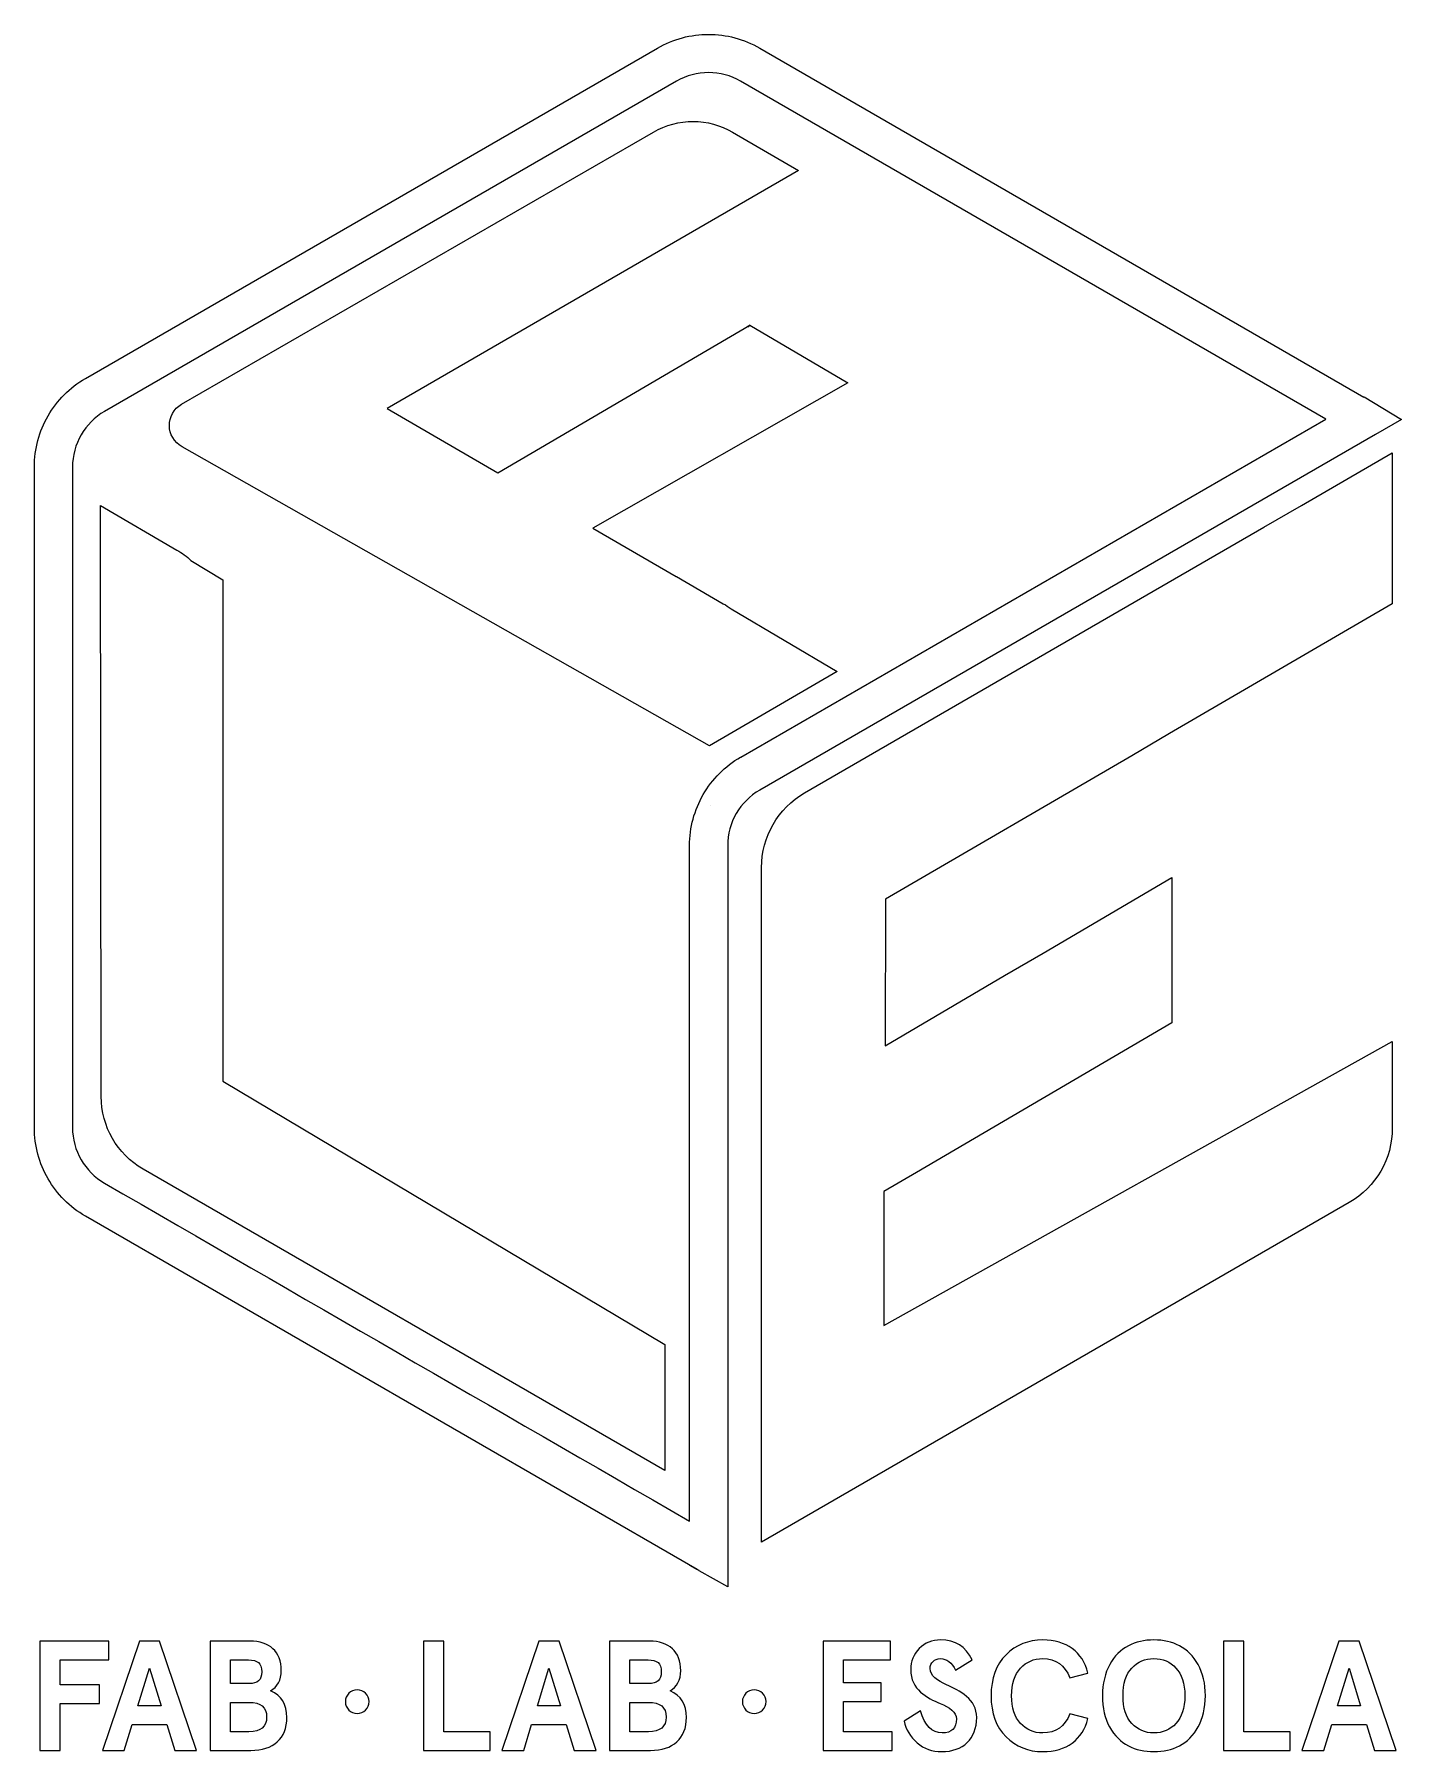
# Model space of a CAD drawing. Header units: millimetres. Extents: x -142 to 129, y -111 to 105.
# Drawn here: x 103.26 to 128.87, y 1.84 to 34 of the extents above; entities that cross this region are included whole.
import ezdxf

# ---------------------------------------------------------------- set-up
doc = ezdxf.new("R2010")
doc.units = ezdxf.units.MM
doc.header["$MEASUREMENT"] = 0
doc.layers.add('Layer 1', color=7, linetype='Continuous')

msp = doc.modelspace()

# ---------------------------------------------------------------- linework, layer by layer
at = {"layer": 'Layer 1', "lineweight": 9}
for points, knots in [([(115.5323, 5.3319), (115.5323, 5.3319), (115.6754, 5.2492), (115.6754, 5.2492), (115.6754, 5.2492), (104.2186, 11.8641), (104.2186, 11.8641), (103.9224, 12.0356), (103.6829, 12.2795), (103.518, 12.5651), (103.3517, 12.8531), (103.2597, 13.1829), (103.2597, 13.5234), (103.2597, 13.5234), (103.2597, 25.8943), (103.2597, 25.8943), (103.2597, 26.2347), (103.3517, 26.5644), (103.5179, 26.8523), (103.6834, 27.1388), (103.9228, 27.3829), (104.2184, 27.5537), (104.2184, 27.5537), (114.9308, 33.7393), (114.9308, 33.7393), (114.9308, 33.7393), (114.932, 33.7393), (114.932, 33.7393), (115.229, 33.9102), (115.5603, 33.9959), (115.8902, 33.9959), (116.2204, 33.9959), (116.5516, 33.9105), (116.848, 33.739), (116.848, 33.739), (128.1656, 27.2049), (128.1656, 27.2049)], [0, 0, 0, 0, 0.0833333, 0.0833333, 0.0833333, 0.1666667, 0.1666667, 0.1666667, 0.25, 0.25, 0.25, 0.3333333, 0.3333333, 0.3333333, 0.4166667, 0.4166667, 0.4166667, 0.5, 0.5, 0.5, 0.5833333, 0.5833333, 0.5833333, 0.6666667, 0.6666667, 0.6666667, 0.75, 0.75, 0.75, 0.8333333, 0.8333333, 0.8333333, 0.9166667, 0.9166667, 0.9166667, 1, 1, 1, 1]), ([(127.454, 26.7915), (127.454, 26.7915), (116.4908, 33.1207), (116.4908, 33.1207), (116.4908, 33.1207), (116.4897, 33.1207), (116.4897, 33.1207), (116.3057, 33.2269), (116.0983, 33.2799), (115.8899, 33.2799), (115.6808, 33.2799), (115.473, 33.2269), (115.2892, 33.1209), (115.2892, 33.1209), (104.5762, 26.9352), (104.5762, 26.9352), (104.5762, 26.9352), (104.575, 26.9352), (104.575, 26.9352), (104.3906, 26.8288), (104.2402, 26.6753), (104.1356, 26.4943), (104.032, 26.3151), (103.9745, 26.1086), (103.9745, 25.8943), (103.9745, 25.8943), (103.9745, 13.5234), (103.9745, 13.5234), (103.9745, 13.3092), (104.032, 13.1027), (104.1356, 12.9236), (104.2402, 12.7427), (104.3906, 12.5891), (104.575, 12.4827), (104.575, 12.4827), (104.5762, 12.4827), (104.5762, 12.4827), (108.2282, 10.3742), (111.8802, 8.2656), (115.5323, 6.1571)], [0, 0, 0, 0, 0.0769231, 0.0769231, 0.0769231, 0.1538462, 0.1538462, 0.1538462, 0.2307692, 0.2307692, 0.2307692, 0.3076923, 0.3076923, 0.3076923, 0.3846154, 0.3846154, 0.3846154, 0.4615385, 0.4615385, 0.4615385, 0.5384615, 0.5384615, 0.5384615, 0.6153846, 0.6153846, 0.6153846, 0.6923077, 0.6923077, 0.6923077, 0.7692308, 0.7692308, 0.7692308, 0.8461538, 0.8461538, 0.8461538, 0.9230769, 0.9230769, 0.9230769, 1, 1, 1, 1]), ([(116.1658, 23.3347), (116.1658, 23.3347), (115.2875, 23.8423), (115.2875, 23.8423), (115.2875, 23.8423), (115.2855, 23.8431), (115.2855, 23.8431), (115.2855, 23.8431), (113.7216, 24.746), (113.7216, 24.746), (113.7216, 24.746), (118.4975, 27.4729), (118.4975, 27.4729), (118.4975, 27.4729), (116.6598, 28.5525), (116.6598, 28.5525), (116.6598, 28.5525), (116.627, 28.5216), (116.627, 28.5216), (116.6236, 28.5238), (116.6208, 28.526), (116.6179, 28.5279), (116.6179, 28.5279), (116.6598, 28.5525), (116.6598, 28.5525), (116.6598, 28.5525), (111.9446, 25.7836), (111.9446, 25.7836), (111.9446, 25.7836), (109.8678, 26.9869), (109.8678, 26.9869), (109.8678, 26.9869), (117.576, 31.4478), (117.576, 31.4478), (117.576, 31.4478), (116.341, 32.1641), (116.341, 32.1641), (115.8834, 32.4303), (115.3179, 32.4311), (114.8588, 32.1667), (114.8588, 32.1667), (106.0183, 27.0715), (106.0183, 27.0715), (105.7086, 26.8928), (105.716, 26.4433), (106.0299, 26.2735), (106.0299, 26.2735), (115.9048, 20.6739), (115.9048, 20.6739), (115.9048, 20.6739), (118.2972, 22.0643), (118.2972, 22.0643), (118.2972, 22.0643), (116.3118, 23.2368), (116.3118, 23.2368), (116.2657, 23.2712), (116.2183, 23.3047), (116.1658, 23.3347)], [0, 0, 0, 0, 0.0526316, 0.0526316, 0.0526316, 0.1052632, 0.1052632, 0.1052632, 0.1578947, 0.1578947, 0.1578947, 0.2105263, 0.2105263, 0.2105263, 0.2631579, 0.2631579, 0.2631579, 0.3157895, 0.3157895, 0.3157895, 0.3684211, 0.3684211, 0.3684211, 0.4210526, 0.4210526, 0.4210526, 0.4736842, 0.4736842, 0.4736842, 0.5263158, 0.5263158, 0.5263158, 0.5789474, 0.5789474, 0.5789474, 0.6315789, 0.6315789, 0.6315789, 0.6842105, 0.6842105, 0.6842105, 0.7368421, 0.7368421, 0.7368421, 0.7894737, 0.7894737, 0.7894737, 0.8421053, 0.8421053, 0.8421053, 0.8947368, 0.8947368, 0.8947368, 0.9473684, 0.9473684, 0.9473684, 1, 1, 1, 1]), ([(128.1656, 27.2049), (128.1656, 27.2049), (128.1689, 27.2068), (128.1689, 27.2068), (128.1689, 27.2068), (128.8731, 26.7835), (128.8731, 26.7835), (128.8731, 26.7835), (128.3817, 26.5034), (128.3817, 26.5034), (128.3817, 26.5034), (116.8475, 19.8446), (116.8475, 19.8446), (116.6624, 19.7379), (116.5126, 19.585), (116.4089, 19.4055), (116.3055, 19.2264), (116.2484, 19.0194), (116.2484, 18.8039), (116.2484, 18.8039), (116.2484, 4.9264), (116.2484, 4.9264), (116.2484, 4.9264), (115.7145, 5.2264), (115.7145, 5.2264), (115.7145, 5.2264), (115.7112, 5.2286), (115.7112, 5.2286), (115.7112, 5.2286), (115.5323, 5.3319), (115.5323, 5.3319)], [0, 0, 0, 0, 0.1, 0.1, 0.1, 0.2, 0.2, 0.2, 0.3, 0.3, 0.3, 0.4, 0.4, 0.4, 0.5, 0.5, 0.5, 0.6, 0.6, 0.6, 0.7, 0.7, 0.7, 0.8, 0.8, 0.8, 0.9, 0.9, 0.9, 1, 1, 1, 1]), ([(115.5323, 6.1571), (115.5323, 6.1571), (115.5323, 18.8039), (115.5323, 18.8039), (115.5323, 19.1435), (115.6244, 19.4729), (115.7904, 19.7606), (115.9564, 20.0482), (116.1957, 20.2927), (116.4902, 20.4629), (116.4902, 20.4629), (116.4913, 20.4629), (116.4913, 20.4629), (116.4913, 20.4629), (127.454, 26.7915), (127.454, 26.7915)], [0, 0, 0, 0, 0.2, 0.2, 0.2, 0.4, 0.4, 0.4, 0.6, 0.6, 0.6, 0.8, 0.8, 0.8, 1, 1, 1, 1]), ([(116.8811, 5.764), (116.8811, 5.764), (127.8898, 12.1198), (127.8898, 12.1198), (128.3902, 12.4086), (128.698, 12.9419), (128.698, 13.5191), (128.698, 13.5191), (128.698, 15.135), (128.698, 15.135), (128.698, 15.135), (119.174, 9.8168), (119.174, 9.8168), (119.174, 9.8168), (119.174, 11.6281), (119.174, 11.6281), (119.174, 11.6281), (119.174, 12.327), (119.174, 12.327), (119.174, 12.327), (119.7839, 12.6847), (119.7839, 12.6847), (119.7839, 12.6847), (124.5653, 15.4888), (124.5653, 15.4888), (124.5653, 15.4888), (124.5653, 18.2087), (124.5653, 18.2087), (124.5653, 18.2087), (122.1547, 16.7918), (122.1547, 16.7918), (122.1547, 16.7918), (121.4361, 16.3694), (121.4361, 16.3694), (121.4361, 16.3694), (119.1989, 15.0544), (119.1989, 15.0544), (119.1989, 15.0544), (119.2047, 17.8014), (119.2047, 17.8014), (119.2047, 17.8014), (123.8171, 20.4879), (123.8171, 20.4879), (123.8171, 20.4879), (124.5269, 20.9014), (124.5269, 20.9014), (124.5269, 20.9014), (128.698, 23.3309), (128.698, 23.3309), (128.698, 23.3309), (128.698, 26.1613), (128.698, 26.1613), (128.698, 26.1613), (126.9941, 25.1755), (126.9941, 25.1755), (126.9941, 25.1755), (126.2922, 24.7695), (126.2922, 24.7695), (126.2922, 24.7695), (117.6878, 19.7915), (117.6878, 19.7915), (117.1883, 19.5037), (116.8811, 18.9699), (116.8811, 18.3931), (116.8811, 18.3931), (116.8811, 8.4901), (116.8811, 8.4901), (116.8811, 8.4901), (116.8811, 7.6559), (116.8811, 7.6559), (116.8811, 7.6559), (116.8811, 5.764), (116.8811, 5.764)], [0, 0, 0, 0, 0.0416667, 0.0416667, 0.0416667, 0.0833333, 0.0833333, 0.0833333, 0.125, 0.125, 0.125, 0.1666667, 0.1666667, 0.1666667, 0.2083333, 0.2083333, 0.2083333, 0.25, 0.25, 0.25, 0.2916667, 0.2916667, 0.2916667, 0.3333333, 0.3333333, 0.3333333, 0.375, 0.375, 0.375, 0.4166667, 0.4166667, 0.4166667, 0.4583333, 0.4583333, 0.4583333, 0.5, 0.5, 0.5, 0.5416667, 0.5416667, 0.5416667, 0.5833333, 0.5833333, 0.5833333, 0.625, 0.625, 0.625, 0.6666667, 0.6666667, 0.6666667, 0.7083333, 0.7083333, 0.7083333, 0.75, 0.75, 0.75, 0.7916667, 0.7916667, 0.7916667, 0.8333333, 0.8333333, 0.8333333, 0.875, 0.875, 0.875, 0.9166667, 0.9166667, 0.9166667, 0.9583333, 0.9583333, 0.9583333, 1, 1, 1, 1]), ([(106.7887, 14.393), (106.7887, 14.393), (106.7887, 23.7835), (106.7887, 23.7835), (106.7887, 23.7835), (106.1938, 24.1434), (106.1938, 24.1434), (106.1141, 24.2168), (106.0268, 24.2836), (105.9309, 24.3395), (105.9309, 24.3395), (104.498, 25.1703), (104.498, 25.1703), (104.498, 25.1703), (104.512, 14.106), (104.512, 14.106), (104.512, 13.5452), (104.8119, 13.0279), (105.2965, 12.7473), (105.2965, 12.7473), (115.0697, 7.1049), (115.0697, 7.1049), (115.0697, 7.1049), (115.0697, 9.4611), (115.0697, 9.4611), (115.0697, 9.4611), (106.7887, 14.393), (106.7887, 14.393)], [0, 0, 0, 0, 0.1111111, 0.1111111, 0.1111111, 0.2222222, 0.2222222, 0.2222222, 0.3333333, 0.3333333, 0.3333333, 0.4444444, 0.4444444, 0.4444444, 0.5555556, 0.5555556, 0.5555556, 0.6666667, 0.6666667, 0.6666667, 0.7777778, 0.7777778, 0.7777778, 0.8888889, 0.8888889, 0.8888889, 1, 1, 1, 1]), ([(103.3624, 3.9071), (103.3624, 3.9071), (104.6567, 3.9071), (104.6567, 3.9071), (104.6567, 3.9071), (104.6567, 3.5565), (104.6567, 3.5565), (104.6567, 3.5565), (103.7421, 3.5565), (103.7421, 3.5565), (103.7421, 3.5565), (103.7421, 3.0889), (103.7421, 3.0889), (103.7421, 3.0889), (104.4784, 3.0889), (104.4784, 3.0889), (104.4784, 3.0889), (104.4784, 2.7383), (104.4784, 2.7383), (104.4784, 2.7383), (103.7421, 2.7383), (103.7421, 2.7383), (103.7421, 2.7383), (103.7421, 1.8618), (103.7421, 1.8618), (103.7421, 1.8618), (103.3624, 1.8618), (103.3624, 1.8618), (103.3624, 1.8618), (103.3624, 3.9071), (103.3624, 3.9071)], [0, 0, 0, 0, 0.1, 0.1, 0.1, 0.2, 0.2, 0.2, 0.3, 0.3, 0.3, 0.4, 0.4, 0.4, 0.5, 0.5, 0.5, 0.6, 0.6, 0.6, 0.7, 0.7, 0.7, 0.8, 0.8, 0.8, 0.9, 0.9, 0.9, 1, 1, 1, 1]), ([(105.8899, 1.8618), (105.8899, 1.8618), (105.7409, 2.3439), (105.7409, 2.3439), (105.7409, 2.3439), (105.0923, 2.3439), (105.0923, 2.3439), (105.0923, 2.3439), (104.9432, 1.8618), (104.9432, 1.8618), (104.9432, 1.8618), (104.5342, 1.8618), (104.5342, 1.8618), (104.5342, 1.8618), (105.2267, 3.9071), (105.2267, 3.9071), (105.2267, 3.9071), (105.6065, 3.9071), (105.6065, 3.9071), (105.6065, 3.9071), (106.299, 1.8618), (106.299, 1.8618), (106.299, 1.8618), (105.8899, 1.8618), (105.8899, 1.8618)], [0, 0, 0, 0, 0.125, 0.125, 0.125, 0.25, 0.25, 0.25, 0.375, 0.375, 0.375, 0.5, 0.5, 0.5, 0.625, 0.625, 0.625, 0.75, 0.75, 0.75, 0.875, 0.875, 0.875, 1, 1, 1, 1]), ([(106.5534, 3.9071), (106.5534, 3.9071), (107.3014, 3.9071), (107.3014, 3.9071), (107.6608, 3.9071), (107.8857, 3.7172), (107.8857, 3.3549), (107.8857, 3.1883), (107.8127, 3.0451), (107.6842, 2.9779), (107.8887, 2.8932), (107.991, 2.7266), (107.991, 2.4783), (107.991, 2.0839), (107.7368, 1.8618), (107.316, 1.8618), (107.316, 1.8618), (106.5534, 1.8618), (106.5534, 1.8618), (106.5534, 1.8618), (106.5534, 3.9071), (106.5534, 3.9071)], [0, 0, 0, 0, 0.1428571, 0.1428571, 0.1428571, 0.2857143, 0.2857143, 0.2857143, 0.4285714, 0.4285714, 0.4285714, 0.5714286, 0.5714286, 0.5714286, 0.7142857, 0.7142857, 0.7142857, 0.8571429, 0.8571429, 0.8571429, 1, 1, 1, 1]), ([(110.5508, 3.9071), (110.5508, 3.9071), (110.9307, 3.9071), (110.9307, 3.9071), (110.9307, 3.9071), (110.9307, 2.2124), (110.9307, 2.2124), (110.9307, 2.2124), (111.7985, 2.2124), (111.7985, 2.2124), (111.7985, 2.2124), (111.7985, 1.8618), (111.7985, 1.8618), (111.7985, 1.8618), (110.5508, 1.8618), (110.5508, 1.8618), (110.5508, 1.8618), (110.5508, 3.9071), (110.5508, 3.9071)], [0, 0, 0, 0, 0.1666667, 0.1666667, 0.1666667, 0.3333333, 0.3333333, 0.3333333, 0.5, 0.5, 0.5, 0.6666667, 0.6666667, 0.6666667, 0.8333333, 0.8333333, 0.8333333, 1, 1, 1, 1]), ([(113.3735, 1.8618), (113.3735, 1.8618), (113.2245, 2.3439), (113.2245, 2.3439), (113.2245, 2.3439), (112.5759, 2.3439), (112.5759, 2.3439), (112.5759, 2.3439), (112.4269, 1.8618), (112.4269, 1.8618), (112.4269, 1.8618), (112.0178, 1.8618), (112.0178, 1.8618), (112.0178, 1.8618), (112.7102, 3.9071), (112.7102, 3.9071), (112.7102, 3.9071), (113.0902, 3.9071), (113.0902, 3.9071), (113.0902, 3.9071), (113.7826, 1.8618), (113.7826, 1.8618), (113.7826, 1.8618), (113.3735, 1.8618), (113.3735, 1.8618)], [0, 0, 0, 0, 0.125, 0.125, 0.125, 0.25, 0.25, 0.25, 0.375, 0.375, 0.375, 0.5, 0.5, 0.5, 0.625, 0.625, 0.625, 0.75, 0.75, 0.75, 0.875, 0.875, 0.875, 1, 1, 1, 1]), ([(114.037, 3.9071), (114.037, 3.9071), (114.785, 3.9071), (114.785, 3.9071), (115.1443, 3.9071), (115.3694, 3.7172), (115.3694, 3.3549), (115.3694, 3.1883), (115.2964, 3.0451), (115.1677, 2.9779), (115.3723, 2.8932), (115.4746, 2.7266), (115.4746, 2.4783), (115.4746, 2.0839), (115.2204, 1.8618), (114.7996, 1.8618), (114.7996, 1.8618), (114.037, 1.8618), (114.037, 1.8618), (114.037, 1.8618), (114.037, 3.9071), (114.037, 3.9071)], [0, 0, 0, 0, 0.1428571, 0.1428571, 0.1428571, 0.2857143, 0.2857143, 0.2857143, 0.4285714, 0.4285714, 0.4285714, 0.5714286, 0.5714286, 0.5714286, 0.7142857, 0.7142857, 0.7142857, 0.8571429, 0.8571429, 0.8571429, 1, 1, 1, 1]), ([(118.0345, 3.9071), (118.0345, 3.9071), (119.2997, 3.9071), (119.2997, 3.9071), (119.2997, 3.9071), (119.2997, 3.5565), (119.2997, 3.5565), (119.2997, 3.5565), (118.4142, 3.5565), (118.4142, 3.5565), (118.4142, 3.5565), (118.4142, 3.127), (118.4142, 3.127), (118.4142, 3.127), (119.1243, 3.127), (119.1243, 3.127), (119.1243, 3.127), (119.1243, 2.7764), (119.1243, 2.7764), (119.1243, 2.7764), (118.4142, 2.7764), (118.4142, 2.7764), (118.4142, 2.7764), (118.4142, 2.2124), (118.4142, 2.2124), (118.4142, 2.2124), (119.3288, 2.2124), (119.3288, 2.2124), (119.3288, 2.2124), (119.3288, 1.8618), (119.3288, 1.8618), (119.3288, 1.8618), (118.0345, 1.8618), (118.0345, 1.8618), (118.0345, 1.8618), (118.0345, 3.9071), (118.0345, 3.9071)], [0, 0, 0, 0, 0.0833333, 0.0833333, 0.0833333, 0.1666667, 0.1666667, 0.1666667, 0.25, 0.25, 0.25, 0.3333333, 0.3333333, 0.3333333, 0.4166667, 0.4166667, 0.4166667, 0.5, 0.5, 0.5, 0.5833333, 0.5833333, 0.5833333, 0.6666667, 0.6666667, 0.6666667, 0.75, 0.75, 0.75, 0.8333333, 0.8333333, 0.8333333, 0.9166667, 0.9166667, 0.9166667, 1, 1, 1, 1]), ([(120.5182, 3.3636), (120.4452, 3.5068), (120.3488, 3.5799), (120.2348, 3.5799), (120.1208, 3.5799), (120.039, 3.501), (120.039, 3.3928), (120.039, 3.2642), (120.1793, 3.1679), (120.3458, 3.0889), (120.5913, 2.9809), (120.9156, 2.8289), (120.9127, 2.4754), (120.9127, 2.078), (120.6556, 1.8384), (120.2581, 1.8384), (120.0799, 1.8384), (119.9251, 1.8939), (119.7965, 2.002), (119.6679, 2.1131), (119.5862, 2.2504), (119.554, 2.4111), (119.554, 2.4111), (119.8608, 2.6039), (119.8608, 2.6039), (119.9397, 2.3264), (120.0741, 2.189), (120.2669, 2.189), (120.4452, 2.189), (120.5328, 2.2767), (120.5328, 2.4549), (120.5328, 2.5747), (120.4013, 2.6682), (120.2289, 2.7413), (119.9864, 2.8436), (119.6709, 2.9984), (119.6767, 3.3753), (119.6767, 3.5302), (119.7293, 3.6616), (119.8345, 3.7697), (119.9426, 3.8779), (120.0741, 3.9305), (120.2348, 3.9305), (120.5124, 3.9305), (120.7081, 3.8078), (120.825, 3.5594), (120.825, 3.5594), (120.5182, 3.3636), (120.5182, 3.3636)], [0, 0, 0, 0, 0.0625, 0.0625, 0.0625, 0.125, 0.125, 0.125, 0.1875, 0.1875, 0.1875, 0.25, 0.25, 0.25, 0.3125, 0.3125, 0.3125, 0.375, 0.375, 0.375, 0.4375, 0.4375, 0.4375, 0.5, 0.5, 0.5, 0.5625, 0.5625, 0.5625, 0.625, 0.625, 0.625, 0.6875, 0.6875, 0.6875, 0.75, 0.75, 0.75, 0.8125, 0.8125, 0.8125, 0.875, 0.875, 0.875, 0.9375, 0.9375, 0.9375, 1, 1, 1, 1]), ([(122.6542, 3.2234), (122.5636, 3.46), (122.3971, 3.5799), (122.1488, 3.5799), (121.9822, 3.5799), (121.8419, 3.5214), (121.7309, 3.4016), (121.6228, 3.2818), (121.5673, 3.1094), (121.5673, 2.8845), (121.5673, 2.6594), (121.6228, 2.4871), (121.7309, 2.3673), (121.8419, 2.2475), (121.9822, 2.189), (122.1488, 2.189), (122.3971, 2.189), (122.5636, 2.3088), (122.6542, 2.5455), (122.6542, 2.5455), (122.9961, 2.4579), (122.9961, 2.4579), (122.8996, 2.0634), (122.5928, 1.8384), (122.1488, 1.8384), (121.877, 1.8384), (121.6491, 1.9319), (121.4621, 2.116), (121.2751, 2.3001), (121.1816, 2.5572), (121.1816, 2.8845), (121.1816, 3.2117), (121.2751, 3.4688), (121.4621, 3.6529), (121.6491, 3.8369), (121.877, 3.9305), (122.1488, 3.9305), (122.5928, 3.9305), (122.8996, 3.7055), (122.9961, 3.311), (122.9961, 3.311), (122.6542, 3.2234), (122.6542, 3.2234)], [0, 0, 0, 0, 0.0714286, 0.0714286, 0.0714286, 0.1428571, 0.1428571, 0.1428571, 0.2142857, 0.2142857, 0.2142857, 0.2857143, 0.2857143, 0.2857143, 0.3571429, 0.3571429, 0.3571429, 0.4285714, 0.4285714, 0.4285714, 0.5, 0.5, 0.5, 0.5714286, 0.5714286, 0.5714286, 0.6428571, 0.6428571, 0.6428571, 0.7142857, 0.7142857, 0.7142857, 0.7857143, 0.7857143, 0.7857143, 0.8571429, 0.8571429, 0.8571429, 0.9285714, 0.9285714, 0.9285714, 1, 1, 1, 1]), ([(124.2323, 3.9305), (124.5858, 3.9305), (124.8809, 3.7931), (125.0591, 3.4688), (125.1497, 3.3081), (125.1965, 3.1123), (125.1965, 2.8845), (125.1965, 2.4286), (124.9949, 2.0955), (124.7115, 1.9465), (124.5683, 1.8735), (124.4105, 1.8384), (124.2323, 1.8384), (123.8787, 1.8384), (123.5865, 1.9757), (123.4025, 2.3001), (123.3119, 2.4607), (123.268, 2.6566), (123.268, 2.8845), (123.268, 3.3402), (123.4697, 3.6763), (123.7531, 3.8195), (123.8962, 3.8925), (124.054, 3.9305), (124.2323, 3.9305)], [0, 0, 0, 0, 0.125, 0.125, 0.125, 0.25, 0.25, 0.25, 0.375, 0.375, 0.375, 0.5, 0.5, 0.5, 0.625, 0.625, 0.625, 0.75, 0.75, 0.75, 0.875, 0.875, 0.875, 1, 1, 1, 1]), ([(125.5387, 3.9071), (125.5387, 3.9071), (125.9185, 3.9071), (125.9185, 3.9071), (125.9185, 3.9071), (125.9185, 2.2124), (125.9185, 2.2124), (125.9185, 2.2124), (126.7863, 2.2124), (126.7863, 2.2124), (126.7863, 2.2124), (126.7863, 1.8618), (126.7863, 1.8618), (126.7863, 1.8618), (125.5387, 1.8618), (125.5387, 1.8618), (125.5387, 1.8618), (125.5387, 3.9071), (125.5387, 3.9071)], [0, 0, 0, 0, 0.1666667, 0.1666667, 0.1666667, 0.3333333, 0.3333333, 0.3333333, 0.5, 0.5, 0.5, 0.6666667, 0.6666667, 0.6666667, 0.8333333, 0.8333333, 0.8333333, 1, 1, 1, 1]), ([(128.3613, 1.8618), (128.3613, 1.8618), (128.2123, 2.3439), (128.2123, 2.3439), (128.2123, 2.3439), (127.5636, 2.3439), (127.5636, 2.3439), (127.5636, 2.3439), (127.4146, 1.8618), (127.4146, 1.8618), (127.4146, 1.8618), (127.0055, 1.8618), (127.0055, 1.8618), (127.0055, 1.8618), (127.698, 3.9071), (127.698, 3.9071), (127.698, 3.9071), (128.0779, 3.9071), (128.0779, 3.9071), (128.0779, 3.9071), (128.7704, 1.8618), (128.7704, 1.8618), (128.7704, 1.8618), (128.3613, 1.8618), (128.3613, 1.8618)], [0, 0, 0, 0, 0.125, 0.125, 0.125, 0.25, 0.25, 0.25, 0.375, 0.375, 0.375, 0.5, 0.5, 0.5, 0.625, 0.625, 0.625, 0.75, 0.75, 0.75, 0.875, 0.875, 0.875, 1, 1, 1, 1]), ([(106.9332, 3.5565), (106.9332, 3.5565), (106.9332, 3.1123), (106.9332, 3.1123), (106.9332, 3.1123), (107.2809, 3.1123), (107.2809, 3.1123), (107.4417, 3.1123), (107.5205, 3.1737), (107.5205, 3.3344), (107.5205, 3.4951), (107.4387, 3.5565), (107.2722, 3.5565), (107.2722, 3.5565), (106.9332, 3.5565), (106.9332, 3.5565)], [0, 0, 0, 0, 0.2, 0.2, 0.2, 0.4, 0.4, 0.4, 0.6, 0.6, 0.6, 0.8, 0.8, 0.8, 1, 1, 1, 1]), ([(114.4168, 3.5565), (114.4168, 3.5565), (114.4168, 3.1123), (114.4168, 3.1123), (114.4168, 3.1123), (114.7646, 3.1123), (114.7646, 3.1123), (114.9252, 3.1123), (115.0042, 3.1737), (115.0042, 3.3344), (115.0042, 3.4951), (114.9224, 3.5565), (114.7558, 3.5565), (114.7558, 3.5565), (114.4168, 3.5565), (114.4168, 3.5565)], [0, 0, 0, 0, 0.2, 0.2, 0.2, 0.4, 0.4, 0.4, 0.6, 0.6, 0.6, 0.8, 0.8, 0.8, 1, 1, 1, 1]), ([(124.2323, 3.5799), (124.0657, 3.5799), (123.9284, 3.5214), (123.8173, 3.4045), (123.7092, 3.2876), (123.6537, 3.1153), (123.6537, 2.8845), (123.6537, 2.6536), (123.7092, 2.4812), (123.8173, 2.3643), (123.9284, 2.2475), (124.0657, 2.189), (124.2323, 2.189), (124.3988, 2.189), (124.5361, 2.2475), (124.6442, 2.3643), (124.7553, 2.4812), (124.8108, 2.6536), (124.8108, 2.8845), (124.8108, 3.1153), (124.7553, 3.2876), (124.6442, 3.4045), (124.5361, 3.5214), (124.3988, 3.5799), (124.2323, 3.5799)], [0, 0, 0, 0, 0.125, 0.125, 0.125, 0.25, 0.25, 0.25, 0.375, 0.375, 0.375, 0.5, 0.5, 0.5, 0.625, 0.625, 0.625, 0.75, 0.75, 0.75, 0.875, 0.875, 0.875, 1, 1, 1, 1]), ([(105.4166, 3.4045), (105.4166, 3.4045), (105.2004, 2.6945), (105.2004, 2.6945), (105.2004, 2.6945), (105.6328, 2.6945), (105.6328, 2.6945), (105.6328, 2.6945), (105.4166, 3.4045), (105.4166, 3.4045)], [0, 0, 0, 0, 0.3333333, 0.3333333, 0.3333333, 0.6666667, 0.6666667, 0.6666667, 1, 1, 1, 1]), ([(112.9002, 3.4045), (112.9002, 3.4045), (112.6839, 2.6945), (112.6839, 2.6945), (112.6839, 2.6945), (113.1164, 2.6945), (113.1164, 2.6945), (113.1164, 2.6945), (112.9002, 3.4045), (112.9002, 3.4045)], [0, 0, 0, 0, 0.3333333, 0.3333333, 0.3333333, 0.6666667, 0.6666667, 0.6666667, 1, 1, 1, 1]), ([(127.888, 3.4045), (127.888, 3.4045), (127.6717, 2.6945), (127.6717, 2.6945), (127.6717, 2.6945), (128.1042, 2.6945), (128.1042, 2.6945), (128.1042, 2.6945), (127.888, 3.4045), (127.888, 3.4045)], [0, 0, 0, 0, 0.3333333, 0.3333333, 0.3333333, 0.6666667, 0.6666667, 0.6666667, 1, 1, 1, 1]), ([(109.5296, 2.7751), (109.5296, 2.6527), (109.4305, 2.5532), (109.3078, 2.5532), (109.1852, 2.5532), (109.0858, 2.6527), (109.0858, 2.7751), (109.0858, 2.8976), (109.1852, 2.9971), (109.3078, 2.9971), (109.4305, 2.9971), (109.5296, 2.8976), (109.5296, 2.7751)], [0, 0, 0, 0, 0.25, 0.25, 0.25, 0.5, 0.5, 0.5, 0.75, 0.75, 0.75, 1, 1, 1, 1]), ([(116.9672, 2.7751), (116.9672, 2.6524), (116.868, 2.5532), (116.7453, 2.5532), (116.6229, 2.5532), (116.5237, 2.6524), (116.5237, 2.7751), (116.5237, 2.8976), (116.6229, 2.9971), (116.7453, 2.9971), (116.868, 2.9971), (116.9672, 2.8976), (116.9672, 2.7751)], [0, 0, 0, 0, 0.25, 0.25, 0.25, 0.5, 0.5, 0.5, 0.75, 0.75, 0.75, 1, 1, 1, 1]), ([(106.9332, 2.7617), (106.9332, 2.7617), (106.9332, 2.2124), (106.9332, 2.2124), (106.9332, 2.2124), (107.2809, 2.2124), (107.2809, 2.2124), (107.5001, 2.2124), (107.6111, 2.303), (107.6111, 2.4871), (107.6111, 2.6711), (107.5001, 2.7617), (107.2809, 2.7617), (107.2809, 2.7617), (106.9332, 2.7617), (106.9332, 2.7617)], [0, 0, 0, 0, 0.2, 0.2, 0.2, 0.4, 0.4, 0.4, 0.6, 0.6, 0.6, 0.8, 0.8, 0.8, 1, 1, 1, 1]), ([(114.4168, 2.7617), (114.4168, 2.7617), (114.4168, 2.2124), (114.4168, 2.2124), (114.4168, 2.2124), (114.7646, 2.2124), (114.7646, 2.2124), (114.9837, 2.2124), (115.0947, 2.303), (115.0947, 2.4871), (115.0947, 2.6711), (114.9837, 2.7617), (114.7646, 2.7617), (114.7646, 2.7617), (114.4168, 2.7617), (114.4168, 2.7617)], [0, 0, 0, 0, 0.2, 0.2, 0.2, 0.4, 0.4, 0.4, 0.6, 0.6, 0.6, 0.8, 0.8, 0.8, 1, 1, 1, 1])]:
    msp.add_open_spline(points, degree=3, knots=knots, dxfattribs=at)
msp.add_open_spline([(115.9267, 19.561), (115.9267, 19.5621), (115.9267, 19.5633), (115.9267, 19.5644)], degree=3, dxfattribs=at)

doc.saveas('drawing.dxf')
